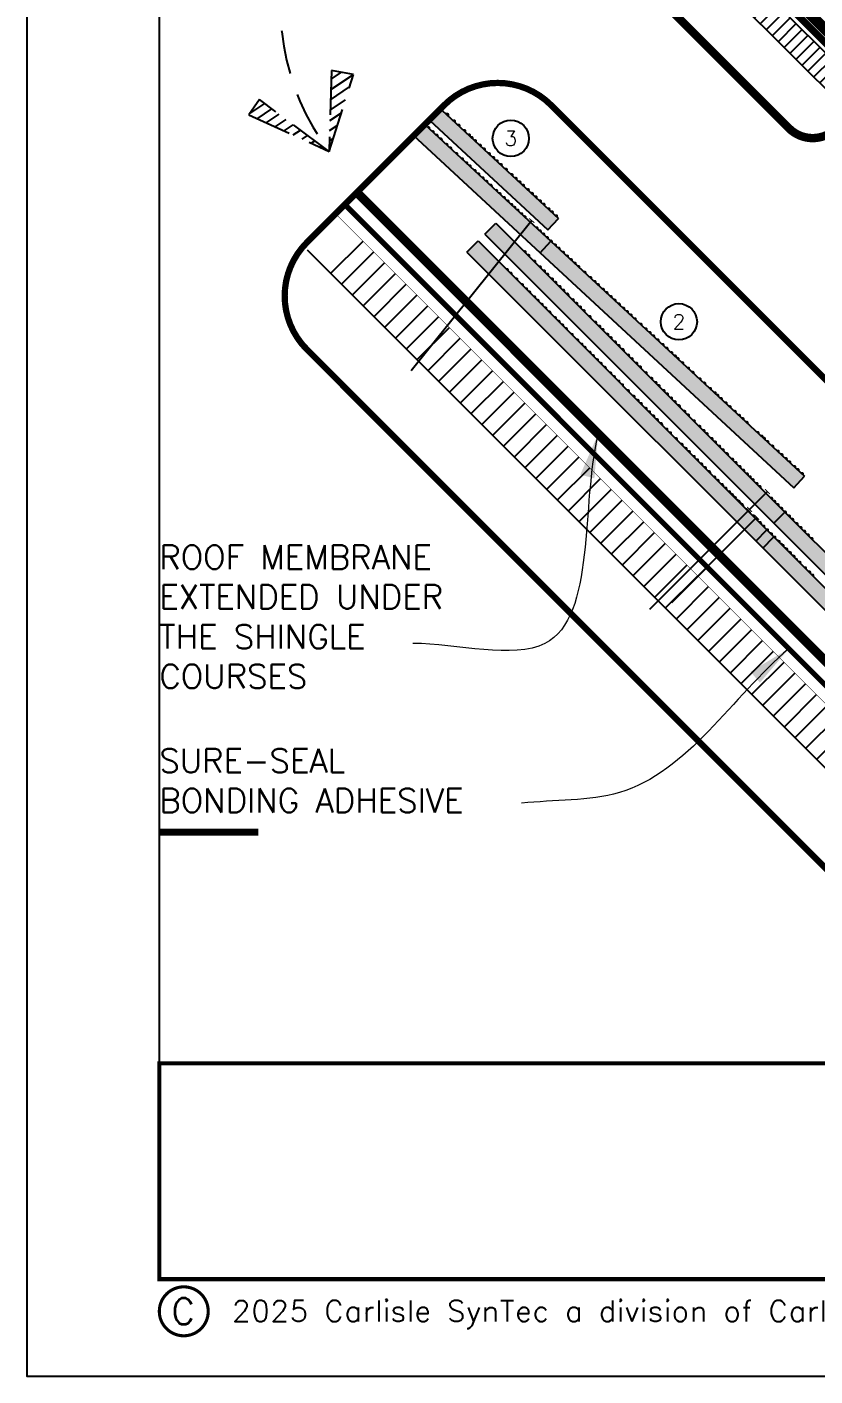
# Model space of a CAD drawing. Header units: inches. Extents: x -33163 to 19162, y -8858 to 30669.
# Drawn here: x -16937.24 to -16928.31, y 18080.96 to 18096.25 of the extents above; entities that cross this region are included whole.
import ezdxf

# ---------------------------------------------------------------- set-up
doc = ezdxf.new("R2010")
doc.units = ezdxf.units.IN
doc.linetypes.add('DASHED', pattern=[0.75, 0.5, -0.25])
doc.linetypes.add('DASHED2', pattern=[0.375, 0.25, -0.125])
doc.layers.get('0').update_dxf_attribs({"color": 9, "lineweight": 0})
doc.layers.get('Defpoints').update_dxf_attribs({"color": 254})
doc.layers.add('A-ANNO-NOTE-08', color=12, linetype='Continuous', lineweight=9)
for name, color, linetype in [('BONDINGADHESIVE', 11, 'DASHED2'), ('BORDER', 7, 'Continuous'), ('DETAIL', 12, 'Continuous'), ('LEADERS', 12, 'Continuous'), ('MEMBRANE1', 10, 'Continuous'), ('NOTES', 12, 'Continuous'), ('TITLE OUTLINE 1', 1, 'Continuous')]:
    doc.layers.add(name, color=color, linetype=linetype)
doc.styles.add('ARCHQUIK', font='simplex.shx', dxfattribs={"height": 0.25})
doc.styles.get("Standard").update_dxf_attribs({"font": 'arial.ttf'})
doc.dimstyles.get("Standard").update_dxf_attribs({"dimtxt": 0.18, "dimasz": 0.18, "dimexe": 0.18, "dimexo": 0.0625, "dimgap": 0.09, "dimtad": 0, "dimtih": 1, "dimtoh": 1, "dimdec": 4, "dimzin": 0, "dimdsep": 46, "dimtxsty": 'Standard', "dimcen": 0.09, "dimadec": 0, "dimazin": 0, "dimtfac": 1, "dimtdec": 4, "dimtofl": 0, "dimtmove": 0, "dimatfit": 3, "dimfxl": 1, "dimtolj": 1, "dimtzin": 0, "dimarcsym": 0})

# ---------------------------------------------------------------- blocks, each defined once
blk = doc.blocks.new('Copy Protection 2015')
at = {"color": 7, "const_width": 0.025}
blk.add_lwpolyline([(0.4965775185110482, -0.1152603638954919, 2134.519681714466), (0.4962225700243122, -0.1153628809894614)], format="xyb", dxfattribs=at)
at = {"layer": 'Defpoints'}
blk.add_point((0.8319966569236287, 0.07409946871830896), dxfattribs=at)
at = {"color": 7, "style": 'ARCHQUIK'}
for s, insert, char_height, width, attachment_point in [('\\pxqc;{\\T1.05;C}', (0.4416938675877274, 0.07409946872302674), 0.2093872750705256, 1.520837708996531, 5), ('{\\T1.05;2025 Carlisle SynTec a division of Carlisle Construction Materials Incorporated}', (0.8319966569236286, 0.04802416858900926), 0.1718492285732637, 11.58188214679987, 4)]:
    blk.add_mtext(s, dxfattribs=dict(at, insert=insert, char_height=char_height, width=width, attachment_point=attachment_point))
blk = doc.blocks.new('TITLE OUTLINE 1')
at = {"layer": 'Defpoints'}
for points in [[(25.500000051185, 33.00000003737409), (0, 33.00000003737409), (0, 0), (25.500000051185, 0)], [(1.500000012573082, 1.097669940066197), (24.00000000033663, 1.097669940066197), (24.00000000033663, 31.68856366559578), (1.500000012573082, 31.68856366559578)]]:
    blk.add_lwpolyline(points, close=True, dxfattribs=at)
at = {"xscale": 1.40625, "yscale": 1.40625, "zscale": 1.40625}
blk.add_blockref('Copy Protection 2015', (1.156114617040664, 0.6289500287310192), dxfattribs=at)
blk = doc.blocks.new('2021 THERMOSET TITLE')
at = {"layer": 'BORDER', "linetype": 'Continuous', "const_width": 0.046875}
blk.add_lwpolyline([(-335.421318607565, 101.765080686664), (-312.9213185804595, 101.765080686664), (-312.9213185804595, 99.32003358497761), (-335.421318607565, 99.32003358497761)], close=True, dxfattribs=at)
at = {"layer": 'TITLE OUTLINE 1'}
blk.add_blockref('TITLE OUTLINE 1', (-336.921318620356, 98.22236367585913), dxfattribs=at)
blk = doc.blocks.new('A$C4bd0658c')
at = {"layer": 'DETAIL'}
h = blk.add_hatch(dxfattribs=at)
h.set_pattern_fill('ANSI31', color=251, scale=0.7599999999999999, style=0)
h.set_pattern_definition([(45, (1.586621329516944, 10.54754645652125), (-0.067175144212722, 0.06717514421272201), [])])
h.paths.add_polyline_path([(1.788146762155108, 22.2727571725126), (13.22835747814615, 10.83254645652156), (23.40097518714656, 10.83254645652156), (23.40097518714656, 10.54754645652125), (13.11030661287013, 10.54754645652125), (1.586621329516944, 22.07123173987443)])
at = {"layer": 'DETAIL', "linetype": 'DASHED2', "ltscale": 2}
h = blk.add_hatch(dxfattribs=at)
h.set_pattern_fill('ANSI31', color=256, scale=0.7599999999999999, angle=348.852464605433, style=0)
h.set_pattern_definition([(33.85246460543299, (64.27331924547961, 8.666813990622387), (-0.05292034832158307, 0.07889509955328225), [])])
h.paths.add_polyline_path([(3.702241788640364, 14.76799422500247), (3.451700490188884, 14.81123400894651), (3.42337340574322, 13.89602869473586)])
h.paths.add_polyline_path([(2.63528893297034, 14.48365365744306), (2.515702121946376, 14.30932880612775), (3.42337340574322, 13.89602869473586)])
at = {"layer": 'DETAIL'}
blk.add_hatch(color=251, dxfattribs=at).paths.add_polyline_path([(5.904946157114907, 13.00552242269001), (6.025947734645612, 13.13624018682324), (4.701739098091863, 14.36202105191947), (4.566512837698653, 14.2444706570233)])
h = blk.add_hatch(color=251, dxfattribs=at)
h.paths.add_polyline_path([(8.812502564214626, 10.21519701176354), (5.936711753278402, 12.87723171744156), (5.815710175747469, 12.74651395330798), (8.691500986683806, 10.08447924762962)])
h.paths.add_polyline_path([(5.936711753278402, 12.87723171744156), (5.713646597579825, 13.08371655070508), (5.592645020049119, 12.95299878657116), (5.815710175747469, 12.74651395330798)])
h.paths.add_polyline_path([(4.51142170746111, 14.1965806607632), (4.376195446994231, 14.0790302659349), (5.592645020049119, 12.95299878657184), (5.713646597579825, 13.08371655070508)])
h = blk.add_hatch(color=251, dxfattribs=at)
h.paths.add_polyline_path([(8.589636116055928, 9.808380212678031), (8.463682720657104, 9.682426817279207), (11.23465741943225, 6.9114521185044), (11.36061081483108, 7.037405513903565)])
h.paths.add_polyline_path([(8.589636116055928, 9.808380212678031), (8.37470118397816, 10.0233151447558), (8.248747788579337, 9.897361749356975), (8.463682720657104, 9.682426817279207)])
h.paths.add_polyline_path([(5.314847835685711, 13.08316849304779), (5.188894440287001, 12.95721509764931), (8.248747788579337, 9.897361749356975), (8.37470118397816, 10.0233151447558)])
h = blk.add_hatch(dxfattribs=at)
h.set_pattern_fill('ANSI31', color=251, scale=1.384345898004434, style=0)
h.set_pattern_definition([(45, (-2.997601693800746, -2.039080573138108), (-0.1223600464983395, 0.1223600464983396), [])])
h.paths.add_polyline_path([(11.11986723543923, 4.833932671180065), (11.48694737493456, 5.201012810675167), (3.698473838033394, 12.98948634757588), (3.331393697456676, 12.62240620916262)])
h = blk.add_hatch(color=251, dxfattribs=at)
h.paths.add_polyline_path([(8.387119999853596, 9.605864096475699), (8.261166604454772, 9.479910701076875), (11.03214130322958, 6.708936002301726), (11.1580946986284, 6.83488939770055)])
h.paths.add_polyline_path([(8.387119999853596, 9.605864096475699), (8.172185067775487, 9.820799028553466), (8.046231672376663, 9.694845633154642), (8.261166604454772, 9.479910701076875)])
h.paths.add_polyline_path([(5.112331719483151, 12.88065237684546), (4.986378324084441, 12.75469898144698), (8.046231672376663, 9.694845633154642), (8.172185067775487, 9.820799028553466)])
at = {"layer": 'BONDINGADHESIVE', "color": 32, "linetype": 'DASHED', "ltscale": 0.5, "const_width": 0.08}
blk.add_lwpolyline([(2.825054008830236, 21.35024159600542), (10.22324391707461, 13.95205168776081, 0.2788014873907008), (10.47442347241649, 13.89015661175407), (10.57199619351768, 13.92057365467738, -0.2788014872649292), (10.82317574877702, 13.85867857875317), (11.99919692164831, 12.68265740697964)], format="xyb", dxfattribs=at)
at = {"layer": 'BONDINGADHESIVE', "color": 32, "linetype": 'DASHED', "ltscale": 0.5}
for points, const_width in [([(3.602752044108044, 13.29357345645198), (11.59113003240945, 5.305195468150629)], 0.06), ([(1.500019272191636, 6.180734698493069), (2.623886623954647, 6.180734698493069)], 0.08)]:
    blk.add_lwpolyline(points, dxfattribs=dict(at, const_width=const_width))
at = {"layer": 'DETAIL'}
for p, q in [((1.777859222097774, 22.2830447125697), (13.22835747814615, 10.83254645652156)), ((1.576333789459838, 22.08151927993131), (13.11030661287013, 10.54754645652125)), ((4.566512841806841, 14.24447065322047), (5.904946157114907, 13.00552242269001)), ((4.701739102273265, 14.36202104804843), (6.025947734645612, 13.13624018682324)), ((4.376195446994231, 14.0790302659349), (8.691500986683806, 10.08447924762962)), ((4.51142170746111, 14.1965806607632), (5.936711753278402, 12.87723171744156)), ((5.72031915080656, 13.11185286399123), (4.352805885342192, 11.41037225193818)), ((5.188894440287001, 12.95721509764931), (5.314847835685711, 13.08316849304779)), ((5.314847835685711, 13.08316849304779), (8.589636116055928, 9.808380212678031)), ((5.904946157114907, 13.00552242269001), (6.025947734645612, 13.13624018682324)), ((4.986378324084441, 12.75469898144698), (5.112331719483151, 12.88065237684546)), ((5.112331719483151, 12.88065237684546), (8.387119999853596, 9.605864096475699)), ((5.188894440287001, 12.95721509764931), (11.23465741943225, 6.9114521185044)), ((5.815710175747469, 12.74651395330798), (5.936711753278402, 12.87723171744156)), ((5.936711753278402, 12.87723171744156), (8.812502564214626, 10.21519701176354)), ((3.174564468482046, 12.77923543813714), (11.11986723543923, 4.833932671180065)), ((4.986378324084441, 12.75469898144698), (11.03214130322958, 6.708936002301726)), ((8.691500986683806, 10.08447924762962), (8.812502564214626, 10.21519701176354)), ((8.39285764524702, 10.04147160602466), (7.599367973992159, 9.247981934770138)), ((8.190341529044346, 9.838955489822325), (7.057282088251256, 8.705896049029121)), ((8.463682720657104, 9.682426817279207), (8.589636116055928, 9.808380212678031)), ((8.589636116055928, 9.808380212678031), (11.36061081483108, 7.037405513903565)), ((8.271415787199132, 9.749658555441016), (7.500563737016293, 8.9788065052592)), ((8.074677292641738, 9.55292006088294), (7.303825242458558, 8.782068010701124)), ((8.261166604454772, 9.479910701076875), (8.387119999853596, 9.605864096475699)), ((8.340220280265768, 9.400857025265879), (8.462580326764666, 9.523217071764435)), ((8.387119999853596, 9.605864096475699), (11.1580946986284, 6.83488939770055))]:
    blk.add_line(p, q, dxfattribs=at)
at = {"layer": 'DETAIL', "linetype": 'DASHED2', "ltscale": 2}
for p, q in [((3.451700490188884, 14.81123400894651), (3.42337340574322, 13.89602869473586)), ((3.42337340574322, 13.89602869473586), (3.702241788640364, 14.76799422500247)), ((3.702241788640364, 14.76799422500247), (3.451700490188884, 14.81123400894651)), ((2.63528893297034, 14.48365365744306), (2.515702121946376, 14.30932880612775)), ((3.42337340574322, 13.89602869473586), (2.63528893297034, 14.48365365744306)), ((2.515702121946376, 14.30932880612775), (3.42337340574322, 13.89602869473586))]:
    blk.add_line(p, q, dxfattribs=at)
at = {"layer": 'DETAIL', "color": 7, "const_width": 0.003333333333333334}
blk.add_lwpolyline([(1.788146762155108, 22.2727571725126), (13.22835747814615, 10.83254645652156), (23.40097518714656, 10.83254645652156), (23.40097518714656, 10.54754645652125), (13.11030661287013, 10.54754645652125), (1.586621329516944, 22.07123173987443)], close=True, dxfattribs=at)
at = {"layer": 'DETAIL', "color": 251, "linetype": 'DASHED2', "ltscale": 2, "const_width": 0.09499999999999999}
blk.add_lwpolyline([(4.897932573828527, 17.89595882120435), (8.636370210176025, 14.15752118485685, 0.4142135623730945), (9.173771363877947, 14.15752118485685), (10.11270573605889, 15.09645555703824, 0.414213562373095), (10.11270573605889, 15.63385671074016), (6.374268105244752, 19.37229434708675, 0.4142135623730954), (5.836866951543286, 19.37229434708675), (4.897932573828527, 18.43335997490627, 0.4142135623730948)], format="xyb", close=True, dxfattribs=at)
at = {"layer": 'DETAIL', "color": 7, "linetype": 'DASHED2', "ltscale": 2, "const_width": 0.07125}
for points in [[(5.939417352163488, 14.42108616993451, 0.4142135619390312), (4.730264757230586, 14.42108617083082)], [(3.171288248387143, 12.86210966025047, 0.4142135623730944), (3.171288248387143, 11.65295706442149)]]:
    blk.add_lwpolyline(points, format="xyb", dxfattribs=at)
for points in [[(4.730264757230586, 14.42108617083082), (3.171288248387143, 12.86210966025047)], [(12.74746249492982, 7.61304103352623), (5.939417352163488, 14.42108616993451)], [(3.171288248387143, 11.65295706442149), (9.979333383225182, 4.844911922777243)]]:
    blk.add_lwpolyline(points, dxfattribs=at)
at = {"layer": 'DETAIL'}
for points, const_width in [([(4.706897168447128, 14.3572463783768, 0.6284394367598881), (4.697704517574763, 14.38057823443663, 0.6284394367598881)], 0.02783203125), ([(4.771333497904422, 14.29759956934211, 1), (4.750908847258458, 14.31650606583165)], 0.02783203125), ([(4.832244490840409, 14.24444336428306, -1), (4.848584211357363, 14.22931816709175)], 0.022265625), ([(4.519294885598853, 14.1892926920531, 0.372495933754768), (4.519785263236869, 14.20385098887951, 0.372495933754768)], 0.022265625), ([(4.559388601705493, 14.15217912198742, 1), (4.543048881188994, 14.16730431917873)], 0.022265625), ([(4.608073828406575, 14.10711264405066, 1), (4.591734107889849, 14.12223784124163)], 0.022265625), ([(4.651031457046926, 14.06734803464965, 1), (4.634691736530428, 14.08247323184131)], 0.022265625), ([(4.883793554406381, 14.19672591705594, -1), (4.900133274923334, 14.18160071986429)], 0.022265625), ([(4.94966180229612, 14.1357536233767, -1), (4.966001522813073, 14.12062842618505)], 0.022265625), ([(5.00327086917973, 14.08612929185679, -1), (5.019610589696455, 14.07100409466548)], 0.022265625), ([(5.031036464814221, 14.05720019521144, -1), (5.047376185330947, 14.04207499801979)], 0.022265625), ([(4.696852846883345, 14.0249325260036, 1), (4.680513126366392, 14.04005772319525)], 0.022265625), ([(4.704269085579469, 14.01806753265285, 0.7336423691058758), (4.688682986624869, 14.03249512459925, 0.7336423691058758)], 0.022265625), ([(4.763541874186828, 13.96320046103702, 1), (4.747202153670102, 13.97832565822867)], 0.022265625), ([(4.806499427158585, 13.92343592168132, 1), (4.790159706641631, 13.93856111887263)], 0.022265625), ([(5.071130180921088, 14.02008662514541, -1), (5.087469901437586, 14.00496142795444)], 0.022265625), ([(5.125543081351722, 13.9697182086276, -1), (5.141882801868221, 13.95459301143663)], 0.022265625), ([(5.171364546856736, 13.92730262993692, -1), (5.187704267373235, 13.91217743274561)], 0.022265625), ([(4.875231511913213, 13.85981265871172, 1), (4.85889179139626, 13.87493785590269)], 0.022265625), ([(4.941099835471547, 13.79884029498785, 1), (4.924760114955049, 13.81396549217951)], 0.022265625), ([(4.989785062172629, 13.75377381705076, 1), (4.973445341655903, 13.76889901424241)], 0.022265625), ([(5.22864128415226, 13.87428324412875, -1), (5.244981004668759, 13.85915804693778)], 0.022265625), ([(5.277326510853115, 13.82921676619199, -1), (5.293666231369841, 13.81409156900068)], 0.022265625), ([(5.317420302628804, 13.79210312608203, -1), (5.333760023145757, 13.77697792889072)], 0.022265625), ([(5.363241692465223, 13.74968761743563, -1), (5.379581412981722, 13.73456242024398)], 0.022265625), ([(5.027014941414834, 13.71931121627577, 1), (5.01067522089788, 13.73443641346708)], 0.022265625), ([(5.084291754378953, 13.66629176042298, 1), (5.067952033861999, 13.68141695761463)], 0.022265625), ([(5.124385470485819, 13.62917819035764, 1), (5.108045749968866, 13.64430338754929)], 0.022265625), ([(5.173070697186674, 13.58411171242054, 1), (5.156730976670175, 13.59923690961219)], 0.022265625), ([(5.420518429760747, 13.69666823162711, -1), (5.436858150277246, 13.6815430344358)], 0.022265625), ([(5.486386753319081, 13.63569586790359, -1), (5.502726473836034, 13.62057067071228)], 0.022265625), ([(5.532208143155501, 13.59328035925719, -1), (5.548547863672226, 13.57815516206588)], 0.022265625), ([(5.216028325827253, 13.54434710302021, 1), (5.199688605310527, 13.55947230021152)], 0.022265625), ([(5.261849715663217, 13.50193159437381, 1), (5.245509995146719, 13.51705679156512)], 0.022265625), ([(5.269265954359568, 13.49506660102307, 0.7336423691058758), (5.253679855405196, 13.50949419296947, 0.7336423691058758)], 0.022265625), ([(5.326855339296159, 13.44175780651838, 1), (5.310515618779434, 13.45688300370935)], 0.022265625), ([(5.57516569612703, 13.55351581990081, -1), (5.591505416643983, 13.5383906227095)], 0.022265625), ([(5.615259487902719, 13.51640217979084, -1), (5.631599208419217, 13.50127698259953)], 0.022265625), ([(5.669672388333581, 13.46603376327303, -1), (5.686012108849852, 13.4509085660824)], 0.022265625), ([(5.365579904235389, 13.40591161929231, 1), (5.349240183718891, 13.42103681648396)], 0.022265625), ([(5.413843958426739, 13.36123500832187, 1), (5.397504237909786, 13.37636020551318)], 0.022265625), ([(5.456801587066863, 13.32147039892121, 1), (5.440461866550137, 13.33659559611286)], 0.022265625), ([(5.499759140038847, 13.28170585956482, 1), (5.483419419521894, 13.29683105675647)], 0.022265625), ([(5.715493778169318, 13.42361825462697, -1), (5.731833498686271, 13.40849305743532)], 0.022265625), ([(5.758451406810124, 13.38385364522665, -1), (5.77479112732685, 13.36872844803534)], 0.022265625), ([(5.807136633511206, 13.33878716728955, -1), (5.823476354027704, 13.32366197009824)], 0.022265625), ([(5.847230349617845, 13.30167359722387, -1), (5.863570070134571, 13.28654840003256)], 0.022265625), ([(5.533933210684197, 13.25007193064837, 1), (5.517593490167243, 13.26519712784003)], 0.022265625), ([(5.568236145286889, 13.21831871616874, 1), (5.551896424769936, 13.23344391335937)], 0.022265625), ([(5.61268202777687, 13.17717647408895, 1), (5.596342307260372, 13.19230167128026)], 0.022265625), ([(5.648689704650721, 13.14384522998571, 1), (5.632349984133995, 13.15897042717737)], 0.022265625), ([(5.904507162581965, 13.24865414137142, -1), (5.920846883098918, 13.23352894417977)], 0.022265625), ([(5.941737041823941, 13.21419154059609, -1), (5.958076762340895, 13.19906634340478)], 0.022265625), ([(5.990422268525478, 13.16912506265899, -1), (6.006761989041976, 13.15399986546768)], 0.022265625), ([(5.784916159688279, 13.0177444198147, 1), (5.768576439171326, 13.03286961700601)], 0.022265625), ([(5.821660093932266, 12.98373164398689, 1), (5.80532037341554, 12.99885684117854)], 0.022265625), ([(5.861041842351867, 12.94727712140335, 1), (5.844702121835141, 12.96240231859466)], 0.022265625), ([(5.903999470991991, 12.90751251200268, 1), (5.887659750475493, 12.92263770919433)], 0.022265625), ([(5.94695702396352, 12.86774797264698, 1), (5.930617303447022, 12.88287316983795)], 0.022265625), ([(5.994903723230479, 12.82336512776592, 1), (5.978564002713526, 12.83849032495758)], 0.022265625), ([(5.650802112604694, 12.74721421612949, 1), (5.635057938180168, 12.76295839055447)], 0.022265625), ([(5.692193959311268, 12.70582236942337, 1), (5.676449784886287, 12.72156654384767)], 0.022265625), ([(6.033628288169936, 12.78751894053985, 1), (6.017288567653438, 12.80264413773151)], 0.022265625), ([(6.084654404697218, 12.74028556995771, 1), (6.068314684180265, 12.75541076714867)], 0.022265625), ([(6.130475794533638, 12.69787006131097, 1), (6.114136074016912, 12.71299525850227)], 0.022265625), ([(6.173433347505167, 12.65810552195526, 1), (6.157093626988669, 12.67323071914657)], 0.022265625), ([(5.448285996402134, 12.54469809992648, 1), (5.432541821977381, 12.56044227435146)], 0.022265625), ([(5.758420914040968, 12.6395954146931, 1), (5.742676739616215, 12.65533958911809)], 0.022265625), ([(5.821888485234737, 12.57612784349922, 1), (5.806144310809984, 12.5918720179242)], 0.022265625), ([(5.86879924483496, 12.52921708389854, 1), (5.853055070410434, 12.54496125832353)], 0.022265625), ([(6.216390976145519, 12.61834091255426, 1), (6.200051255628793, 12.63346610974591)], 0.022265625), ([(6.259348529116821, 12.57857637319822, 1), (6.24300880860055, 12.59370157038987)], 0.022265625), ([(6.32808061387145, 12.51495311022896, 1), (6.311740893354951, 12.53007830742027)], 0.022265625), ([(5.489677843108481, 12.50330625322036, 1), (5.4739336686835, 12.51905042764534)], 0.022265625), ([(5.555904797838636, 12.43707929849043, 1), (5.540160623413655, 12.45282347291541)], 0.022265625), ([(5.619372369032178, 12.37361172729655, 1), (5.603628194607424, 12.38935590172153)], 0.022265625), ([(5.904672178647203, 12.49334415008664, 1), (5.888928004222223, 12.50908832451162)], 0.022265625), ([(5.959861380499703, 12.43815494823426, 1), (5.944117206074722, 12.45389912265924)], 0.022265625), ([(5.998493770758884, 12.39952255797542, 1), (5.982749596333903, 12.41526673240006)], 0.022265625), ([(6.045404530359107, 12.35261179837474, 1), (6.029660355934126, 12.36835597279972)], 0.022265625), ([(6.393948937430238, 12.4539807465051, 1), (6.377609216913285, 12.46910594369675)], 0.022265625), ([(6.44263416413132, 12.408914268568, 1), (6.426294443614367, 12.42403946575965)], 0.022265625), ([(6.479864043373297, 12.37445166779267, 1), (6.463524322856571, 12.38957686498432)], 0.022265625), ([(5.666283128632401, 12.32670096769621, 1), (5.650538954207647, 12.34244514212119)], 0.022265625), ([(5.702156062444644, 12.29082803388431, 1), (5.68641188801989, 12.30657220830929)], 0.022265625), ([(5.757345264297371, 12.23563883203192, 1), (5.74160108987239, 12.25138300645622)], 0.022265625), ([(6.086796449976234, 12.31121987875773, 1), (6.071052275551708, 12.32696405318271)], 0.022265625), ([(6.130947753129519, 12.26706857560433, 1), (6.115203578704538, 12.28281275002931)], 0.022265625), ([(6.138093686592171, 12.25992264214179, 0.7336423691058758), (6.123075665917028, 12.27494066281682, 0.7336423691058758)], 0.022265625), ([(6.195206115261314, 12.20281021347299, 1), (6.179461940836333, 12.21855438789763)], 0.022265625), ([(6.537140856337416, 12.32143221194022, 1), (6.52080113582069, 12.33655740913187)], 0.022265625), ([(6.577234572444056, 12.28431864187488, 1), (6.560894851927785, 12.29944383906619)], 0.022265625), ([(6.625919799145365, 12.23925216393778, 1), (6.609580078628412, 12.25437736112909)], 0.022265625), ([(6.668877427785944, 12.19948755453711, 1), (6.652537707268991, 12.21461275172877)], 0.022265625), ([(5.795977654556324, 12.19700644177274, 1), (5.780233480131344, 12.21275061619772)], 0.022265625), ([(5.842888414156775, 12.15009568217241, 1), (5.827144239731794, 12.16583985659705)], 0.022265625), ([(5.884280333773901, 12.10870376255471, 1), (5.86853615934892, 12.12444793697969)], 0.022265625), ([(5.928431636927186, 12.06455245940199, 1), (5.912687462502205, 12.08029663382663)], 0.022265625), ([(5.935577570389384, 12.05740652593911, 0.7336423691058758), (5.920559549714696, 12.07242454661414, 0.7336423691058758)], 0.022265625), ([(6.236597961967433, 12.16141836676653, 1), (6.22085378754268, 12.17716254119151)], 0.022265625), ([(6.277962685842382, 12.12005364289158, 1), (6.262218511417402, 12.13579781731656)], 0.022265625), ([(6.319354532548502, 12.07866179618546, 1), (6.303610358123976, 12.09440597061044)], 0.022265625), ([(6.714698817621908, 12.15707204589106, 1), (6.69835909710541, 12.17219724308202)], 0.022265625), ([(6.722115056318259, 12.15020705254031, 0.7336423691058758), (6.706528957363886, 12.16463464448671, 0.7336423691058758)], 0.022265625), ([(6.769111718052542, 12.10670362937324, 1), (6.752771997536271, 12.12182882656489)], 0.022265625), ([(6.809205509828232, 12.06958998926328, 1), (6.792865789311278, 12.08471518645493)], 0.022265625), ([(5.992689999058754, 12.00029409727031, 1), (5.976945824633773, 12.01603827169529)], 0.022265625), ([(6.034081845764874, 11.95890225056419, 1), (6.01833767134012, 11.97464642498917)], 0.022265625), ([(6.07544656964005, 11.91753752668924, 1), (6.059702395215069, 11.93328170111354)], 0.022265625), ([(6.385581487278657, 12.01243484145553, 1), (6.369837312853676, 12.02817901588051)], 0.022265625), ([(6.449049058472198, 11.94896727026165, 1), (6.433304884047217, 11.96471144468663)], 0.022265625), ([(6.495959818073104, 11.90205651066097, 1), (6.480215643648123, 11.91780068508595)], 0.022265625), ([(6.852163062799988, 12.02982544990689, 1), (6.835823342283263, 12.04495064709855)], 0.022265625), ([(6.89798445263618, 11.98740994126084, 1), (6.881644732119682, 12.00253513845215)], 0.022265625), ([(6.963852776194969, 11.92643757753697, 1), (6.947513055678016, 11.94156277472862)], 0.022265625), ([(6.11683841634617, 11.87614567998244, 1), (6.101094241921189, 11.89188985440742)], 0.022265625), ([(6.183065371076097, 11.8099187252532, 1), (6.167321196651116, 11.8256628996775)], 0.022265625), ([(6.246532942269866, 11.74645115405932, 1), (6.230788767844885, 11.76219532848395)], 0.022265625), ([(6.531832751884892, 11.86618357684941, 1), (6.516088577459911, 11.88192775127405)], 0.022265625), ([(6.587021953737391, 11.81099437499634, 1), (6.571277779312638, 11.82673854942132)], 0.022265625), ([(6.6256543439968, 11.77236198473784, 1), (6.609910169571819, 11.78810615916214)], 0.022265625), ([(7.021129513490038, 11.8734181917288, 1), (7.00478979297354, 11.88854338892011)], 0.022265625), ([(7.066950903326457, 11.83100268308206, 1), (7.050611182809504, 11.84612788027371)], 0.022265625), ([(7.107044695102147, 11.7938890429721, 1), (7.090704974585421, 11.80901424016375)], 0.022265625), ([(7.155729921803456, 11.74882256503534, 1), (7.139390201286503, 11.76394776222699)], 0.022265625), ([(6.293443701870316, 11.69954039445864, 1), (6.277699527445336, 11.71528456888362)], 0.022265625), ([(6.329316635682105, 11.66366746064674, 1), (6.313572461257579, 11.67941163507172)], 0.022265625), ([(6.384505837534604, 11.60847825879401, 1), (6.368761663110078, 11.62422243321899)], 0.022265625), ([(6.672565103596796, 11.72545122513716, 1), (6.65682092917227, 11.74119539956214)], 0.022265625), ([(6.713957023214149, 11.68405930551981, 1), (6.698212848789169, 11.69980347994479)], 0.022265625), ([(6.758108326367207, 11.63990800236675, 1), (6.742364151942681, 11.65565217679173)], 0.022265625), ([(6.76525425982986, 11.63276206890421, 0.7336423691058758), (6.750236239155171, 11.64778008957924, 0.7336423691058758)], 0.022265625), ([(7.213006659098525, 11.69580317922751, 1), (7.196666938582027, 11.71092837641882)], 0.022265625), ([(7.258828124603767, 11.65338760053683, 1), (7.242488404087041, 11.66851279772746)], 0.022265625), ([(7.313241025034174, 11.60301918401902, 1), (7.29690130451813, 11.61814438121033)], 0.022265625), ([(6.423138227794013, 11.56984586853483, 1), (6.407394053369032, 11.58559004295981)], 0.022265625), ([(6.470048987394463, 11.52293510893483, 1), (6.454304812969482, 11.53867928335913)], 0.022265625), ([(6.51144090701159, 11.48154318931748, 1), (6.495696732586609, 11.49728736374212)], 0.022265625), ([(6.555592210164875, 11.43739188616442, 1), (6.539848035739894, 11.45313606058872)], 0.022265625), ([(6.822366688498775, 11.57564964023541, 1), (6.806622514074249, 11.59139381465971)], 0.022265625), ([(6.863758535205349, 11.53425779352861, 1), (6.848014360780368, 11.55000196795359)], 0.022265625), ([(6.914821639882163, 11.48319468885134, 1), (6.899077465457182, 11.49893886327632)], 0.022265625), ([(6.956213486588283, 11.44180284214522, 1), (6.940469312163756, 11.4575470165702)], 0.022265625), ([(7.35333474114104, 11.56590561395265, 1), (7.336995020624769, 11.5810308111443)], 0.022265625), ([(7.382777019004649, 11.53865176600689, 1), (7.366437298488151, 11.55377696319786)], 0.022265625), ([(7.436386085888486, 11.48902743448699, 1), (7.420046365371874, 11.50415263167829)], 0.022265625), ([(6.562738143627527, 11.43024595270154, 0.7336423691058758), (6.547720122952384, 11.44526397337691, 0.7336423691058758)], 0.022265625), ([(6.619850572296215, 11.3731335240324, 1), (6.604106397871462, 11.38887769845738)], 0.022265625), ([(6.661242419002562, 11.33174167732628, 1), (6.645498244578036, 11.34748585175126)], 0.022265625), ([(7.022440441318665, 11.37557588741529, 1), (7.006696266893684, 11.39132006184028)], 0.022265625), ([(7.085908012512206, 11.31210831622175, 1), (7.070163838087453, 11.32785249064673)], 0.022265625), ([(7.502254333778225, 11.42805514080774, 1), (7.485914613261613, 11.44318033799905)], 0.022265625), ([(7.553803397344197, 11.38033769358029, 1), (7.537463676827244, 11.39546289077194)], 0.022265625), ([(7.617122638180419, 11.32172494052409, -1), (7.633462358697031, 11.30659974333244)], 0.022265625), ([(6.712305523679603, 11.28067857264901, 1), (6.69656134925485, 11.29642274707399)], 0.022265625), ([(6.75369737038595, 11.23928672594289, 1), (6.737953195960969, 11.25503090036753)], 0.022265625), ([(6.819924325116105, 11.17305977121296, 1), (6.804180150691352, 11.18880394563794)], 0.022265625), ([(7.132818772112429, 11.26519755662142, 1), (7.117074597687903, 11.2809417310464)], 0.022265625), ([(7.168691705924672, 11.22932462280951, 1), (7.152947531500146, 11.2450687972345)], 0.022265625), ([(7.223880907777627, 11.17413542095679, 1), (7.208136733352646, 11.18987959538143)], 0.022265625), ([(7.262513298036353, 11.13550303069761, 1), (7.246769123611372, 11.15124720512259)], 0.022265625), ([(7.66867170174605, 11.27400749329664, -1), (7.685011422263003, 11.25888229610533)], 0.022265625), ([(7.734539949635789, 11.21303519961739, -1), (7.750879670152742, 11.19791000242608)], 0.022265625), ([(7.788149016519512, 11.16341086809749, -1), (7.804488737036465, 11.14828567090618)], 0.022265625), ([(6.883391896309647, 11.10959220001942, 1), (6.867647721884893, 11.1253363744444)], 0.022265625), ([(6.930302655910097, 11.06268144041874, 1), (6.914558481485116, 11.07842561484372)], 0.022265625), ([(6.966175589722113, 11.0268085066065, 1), (6.950431415297359, 11.04255268103148)], 0.022265625), ([(7.309424057637031, 11.08859227109693, 1), (7.29367988321205, 11.10433644552191)], 0.022265625), ([(7.350815977254157, 11.04720035147992, 1), (7.335071802829177, 11.0629445259049)], 0.022265625), ([(7.394967280407442, 11.0030490483272, 1), (7.379223105982462, 11.0187932227515)], 0.022265625), ([(7.40211321386964, 10.99590311486432, 0.7336423691058758), (7.387095193194952, 11.01092113553901, 0.7336423691058758)], 0.022265625), ([(7.817591294382893, 11.13615702015105, -1), (7.833931014899846, 11.12103182296008)], 0.022265625), ([(7.857685010489647, 11.09904345008536, -1), (7.8740247310066, 11.08391825289405)], 0.022265625), ([(7.912097910920508, 11.04867503356755, -1), (7.92843763143712, 11.03354983637692)], 0.022265625), ([(7.957919376425409, 11.00625945487687, -1), (7.974259096942362, 10.99113425768556)], 0.022265625), ([(7.02136479157484, 10.97161930475411, 1), (7.005620617149859, 10.98736347917909)], 0.022265625), ([(7.059997181834021, 10.93298691449527, 1), (7.04425300740904, 10.94873108891957)], 0.022265625), ([(7.106907941434244, 10.8860761548946, 1), (7.091163767009263, 10.90182032931958)], 0.022265625), ([(7.14829986105137, 10.84468423527758, 1), (7.132555686626844, 10.86042840970256)], 0.022265625), ([(7.459225642538783, 10.93879068619518, 1), (7.443481468113802, 10.95453486062016)], 0.022265625), ([(7.500617489244902, 10.89739883948906, 1), (7.484873314820263, 10.91314301391404)], 0.022265625), ([(7.566844443975171, 10.83117188475913, 1), (7.55110026955019, 10.84691605918411)], 0.022265625), ([(8.01519611372116, 10.95324006906904, -1), (8.031535834237772, 10.93811487187739)], 0.022265625), ([(8.063881340422242, 10.90817359113228, -1), (8.080221060938854, 10.89304839394063)], 0.022265625), ([(8.103975132197704, 10.87105995102198, -1), (8.120314852714316, 10.85593475383067)], 0.022265625), ([(7.192451164204655, 10.80053293212418, 1), (7.176706989779674, 10.81627710654917)], 0.022265625), ([(7.199597097667308, 10.79338699866199, 0.7336423691058758), (7.184579076992165, 10.80840501933667, 0.7336423691058758)], 0.022265625), ([(7.256709526336451, 10.73627456999284, 1), (7.24096535191147, 10.75201874441714)], 0.022265625), ([(7.29810137304257, 10.69488272328604, 1), (7.282357198617589, 10.71062689771102)], 0.022265625), ([(7.630312015168712, 10.76770431356525, 1), (7.614567840743732, 10.78344848799023)], 0.022265625), ([(7.67722277476939, 10.72079355396457, 1), (7.66147860034441, 10.73653772838955)], 0.022265625), ([(7.713095708581292, 10.68492062015301, 1), (7.697351534156311, 10.70066479457765)], 0.022265625), ([(8.149796522033895, 10.82864444237558, -1), (8.166136242550849, 10.81351924518427)], 0.022265625), ([(8.272941582888095, 10.71465269284354, -1), (8.289281303404707, 10.69952749565223)], 0.022265625), ([(7.364328327772498, 10.6286557685568, 1), (7.348584153347517, 10.6443999429811)], 0.022265625), ([(7.42779589896638, 10.56518819736291, 1), (7.412051724541399, 10.58093237178755)], 0.022265625), ([(7.474706658566717, 10.51827743776224, 1), (7.458962484141736, 10.53402161218722)], 0.022265625), ([(7.768284910433678, 10.62973141829994, 1), (7.752540736009038, 10.64547559272492)], 0.022265625), ([(7.8069173006932, 10.59109902804144, 1), (7.79117312626822, 10.60684320246574)], 0.022265625), ([(7.853828060293196, 10.54418826844076, 1), (7.838083885868556, 10.55993244286574)], 0.022265625), ([(8.318762972724286, 10.67223718419714, -1), (8.33510269324124, 10.65711198700583)], 0.022265625), ([(8.345344560734517, 10.64763139244602, -1), (8.36168428125113, 10.63250619525436)], 0.022265625), ([(8.38543835250998, 10.61051775233605, -1), (8.401778073026591, 10.5953925551444)], 0.022265625), ([(8.4398512529405, 10.56014933581824, -1), (8.456190973457453, 10.54502413862659)], 0.022265625), ([(7.510579592378619, 10.48240450395033, 1), (7.494835417953979, 10.49814867837532)], 0.022265625), ([(7.565768794231005, 10.42721530209761, 1), (7.550024619806365, 10.44295947652259)], 0.022265625), ([(7.604401184490527, 10.38858291183843, 1), (7.588657010065546, 10.40432708626341)], 0.022265625), ([(7.89521997991055, 10.50279634882341, 1), (7.879475805485569, 10.51854052324839)], 0.022265625), ([(7.939371283063608, 10.45864504567035, 1), (7.923627108638968, 10.47438922009533)], 0.022265625), ([(7.946517216526146, 10.45149911220781, 0.7336423691058758), (7.931499195851458, 10.46651713288284, 0.7336423691058758)], 0.022265625), ([(8.002007597805274, 10.39600873092868, 1), (7.986263423380294, 10.41175290535367)], 0.022265625), ([(8.502048607738786, 10.50257507956726, -1), (8.518388328255057, 10.48744988237561)], 0.022265625), ([(8.545006236378796, 10.46281047016626, -1), (8.56134595689575, 10.44768527297529)], 0.022265625), ([(8.593691463079878, 10.4177439922295, -1), (8.610031183596831, 10.40261879503819)], 0.022265625), ([(8.633785179186631, 10.38063042216416, -1), (8.650124899703584, 10.36550522497251)], 0.022265625), ([(7.651311944090864, 10.34167215223843, 1), (7.635567769665883, 10.35741632666273)], 0.022265625), ([(7.692703863707877, 10.30028023262108, 1), (7.676959689282896, 10.31602440704572)], 0.022265625), ([(7.736855166861275, 10.25612892946802, 1), (7.721110992436294, 10.27187310389232)], 0.022265625), ([(7.744001100323814, 10.24898299600514, 0.7336423691058758), (7.728983079648785, 10.26400101668051, 0.7336423691058758)], 0.022265625), ([(8.039320739380102, 10.3586955893542, 1), (8.023576564955121, 10.37443976377918)], 0.022265625), ([(8.08582567726198, 10.31219065147198, 1), (8.070081502836999, 10.32793482589696)], 0.022265625), ([(8.127217596878992, 10.27079873185497, 1), (8.111473422454011, 10.28654290627995)], 0.022265625), ([(8.168609443585112, 10.22940688514885, 1), (8.15286526916013, 10.24515105957383)], 0.022265625), ([(8.691061992151091, 10.32761096631171, -1), (8.707401712667703, 10.31248576912006)], 0.022265625), ([(8.728291871393296, 10.29314836553638, -1), (8.744631591909567, 10.27802316834473)], 0.022265625), ([(8.776977098094036, 10.24808188759928, -1), (8.79331681861099, 10.23295669040763)], 0.022265625), ([(7.799491481602601, 10.19349261472635, 1), (7.783747307177961, 10.20923678915133)], 0.022265625), ([(7.836804623177429, 10.15617947315187, 1), (7.821060448752448, 10.17192364757616)], 0.022265625), ([(7.883309561059306, 10.10967453526965, 1), (7.867565386634666, 10.12541870969463)], 0.022265625), ([(7.891716376735459, 10.09408102179296, 1), (7.876421370923183, 10.10937602760524)], 0.02163040465631929), ([(7.924701480676319, 10.06828261565263, 1), (7.908957306251679, 10.08402679007762)], 0.022265625), ([(8.20153794615662, 10.19647838257734, 1), (8.18579377173198, 10.21222255700232)], 0.022265625), ([(8.234590615883619, 10.16342571285034, 1), (8.218846441458638, 10.17916988727532)], 0.022265625), ([(8.2774165458424, 10.12059978289156, 1), (8.261672371417419, 10.13634395731654)], 0.022265625), ([(8.312111823815641, 10.08590450491832, 1), (8.29636764939066, 10.1016486793433)], 0.022265625), ([(7.927965004441191, 10.05783239408655, 1), (7.912669998628573, 10.07312739989916)], 0.02163040465631929), ([(7.966093327382779, 10.02689076894652, 1), (7.950349152957799, 10.04263494337116)], 0.022265625), ([(7.973143193910389, 10.01265420461871, 1), (7.957848188098112, 10.02794921042963)], 0.02163040465631929), ([(7.999021829953946, 9.993962266375007, 1), (7.983277655529307, 10.00970644079999)], 0.022265625), ([(8.013354235406652, 9.972443163121767, 1), (7.998059229595057, 9.987738168934044)], 0.02163040465631929), ([(8.032074499681286, 9.960909596648008, 1), (8.016330325256305, 9.976653771072648)], 0.022265625), ([(8.053565206072832, 9.932232192455587, 1), (8.038270200260328, 9.947527198268205)], 0.02163040465631929), ([(8.074900429640067, 9.918083666689228, 1), (8.059156255215086, 9.933827841113867)], 0.022265625), ([(8.443373130715301, 9.954643198019, 1), (8.42762895629032, 9.97038737244398)], 0.022265625), ([(8.478777831132149, 9.919238497602151, 1), (8.463033656707509, 9.934982672027132)], 0.022265625), ([(8.085554284993961, 9.900243113534799, 1), (8.070259279181343, 9.915538119347076)], 0.02163040465631929), ([(8.109595707613309, 9.883388388715986, 1), (8.093851533188328, 9.899132563140626)], 0.022265625), ([(8.117663988681485, 9.86813340984773, 1), (8.102368982869095, 9.883428415660347)], 0.02163040465631929), ([(8.159268129359972, 9.82652926916947, 1), (8.143973123547354, 9.841824274981747)], 0.02163040465631929), ([(8.192973579003066, 9.792823819525012, 1), (8.17767857319079, 9.808118825337289)], 0.02163040465631929), ([(8.516724203326064, 9.881292125407896, 1), (8.500980028901424, 9.897036299832877)], 0.022265625), ([(8.558116122943076, 9.839900205790883, 1), (8.542371948518436, 9.855644380215864)], 0.022265625), ([(8.599507969649537, 9.798508359084764, 1), (8.583763795224556, 9.814252533509404)], 0.022265625), ([(8.240857014512628, 9.752127081816667, 1), (8.225112840087647, 9.767871256240966)], 0.022265625), ([(8.276261714929475, 9.716722381399137, 1), (8.260517540504836, 9.732466555824118)], 0.022265625), ([(8.314208087123731, 9.678776009204881, 1), (8.29846391269875, 9.694520183629862)], 0.022265625), ([(8.320490106562985, 9.665307291964751, 1), (8.305195100750709, 9.680602297777028)], 0.02163040465631929), ([(8.355600006740744, 9.63738408958821, 1), (8.339855832315763, 9.65312826401319)], 0.022265625), ([(8.354884739399537, 9.6309126591282, 1), (8.339589733587943, 9.646207664940476)], 0.02163040465631929), ([(8.645707119481173, 9.752309209252786, 1), (8.629962945056192, 9.768053383677767)], 0.022265625), ([(8.683020261056, 9.7149960676783, 1), (8.66727608663102, 9.730740242102598)], 0.022265625), ([(8.732186590309013, 9.665829738424605, 1), (8.716442415884373, 9.681573912849586)], 0.022265625), ([(8.776337893462411, 9.621678435271889, 1), (8.76059371903743, 9.637422609696529)], 0.022265625), ([(8.391748532165522, 9.59404886636301, 1), (8.376453526353131, 9.609343872175288)], 0.02163040465631929), ([(8.396991853446863, 9.59599224288209, 1), (8.381247679022223, 9.611736417307071)], 0.022265625), ([(8.431959573662127, 9.553837824866747, 1), (8.416664567849736, 9.569132830679024)], 0.02163040465631929), ([(8.4431910032785, 9.549793093050454, 1), (8.427446828853519, 9.565537267475094)], 0.022265625), ([(8.472170544327852, 9.513626854199885, 1), (8.456875538515575, 9.528921860012161)], 0.02163040465631929), ([(8.480504144853327, 9.512479951475285, 1), (8.464759970428346, 9.528224125900266)], 0.022265625), ([(8.517051669633744, 9.468745728895698, 1), (8.501756663821467, 9.484040734707975)], 0.02163040465631929), ([(8.52967047410634, 9.463313622222273, 1), (8.5139262996817, 9.479057796647254)], 0.022265625), ([(8.81772974016853, 9.580286588565428, 1), (8.801985565743891, 9.59603076299041)], 0.022265625), ([(8.859121659785885, 9.538894668948075, 1), (8.843377485360904, 9.554638843373056)], 0.022265625), ([(8.900513506492004, 9.497502822241955, 1), (8.884769332067364, 9.513246996666936)], 0.022265625), ([(8.553300297339135, 9.432497101189284, 1), (8.538005291526858, 9.447792107001561)], 0.02163040465631929), ([(8.573821777259738, 9.419162319069216, 1), (8.558077602834757, 9.434906493494196)], 0.022265625), ([(8.601063950827935, 9.384733447700484, 1), (8.585768945015658, 9.400028453512078)], 0.02163040465631929), ([(8.615213623966198, 9.377770472363096, 1), (8.599469449541218, 9.393514646788077)], 0.022265625), ([(8.643955652871156, 9.341841745657263, 1), (8.62866064705888, 9.35713675146954)], 0.02163040465631929), ([(8.656605543583211, 9.336378552745742, 1), (8.64086136915823, 9.352122727170382)], 0.022265625), ([(8.684166623537337, 9.301630774991082, 1), (8.668871617724832, 9.3169257808037)], 0.02163040465631929), ([(8.69799739028933, 9.294986706039282, 1), (8.68225321586469, 9.310730880464263)], 0.022265625), ([(8.7243776650336, 9.261419733494137, 1), (8.709082659221664, 9.276714739306755)], 0.02163040465631929), ([(8.7642243450196, 9.228759751309696, 1), (8.748480170594618, 9.244503925733994)], 0.022265625), ([(8.82769191621314, 9.165292180116154, 1), (8.81194774178816, 9.181036354540453)], 0.022265625), ([(8.874602675813478, 9.118381420515476, 1), (8.858858501388497, 9.134125594940457)], 0.022265625), ([(8.91047560962572, 9.082508486703233, 1), (8.89473143520074, 9.098252661128214)], 0.022265625)]:
    blk.add_lwpolyline(points, format="xyb", dxfattribs=dict(at, const_width=const_width))
at = {"layer": 'DETAIL', "color": 7, "const_width": 0.00607169253510717}
blk.add_lwpolyline([(3.498569386793449, 13.18939079881594), (11.48694737493422, 5.201012810675394)], dxfattribs=at)
at = {"layer": 'DETAIL'}
for points, const_width in [([(5.690090714212417, 13.13614805004491), (5.750547587400021, 13.08755767793755)], 0.0111328125), ([(8.365434895163204, 10.06889435610847), (8.420280395330153, 10.01404885594152)], 0.0111328125), ([(8.162918778960531, 9.86637823990614), (8.21776427912782, 9.81153273973851)], 0.0111328125), ([(8.244775386083049, 9.776298956556417), (8.298056188315215, 9.723018154325956)], 0.01081520232815964)]:
    blk.add_lwpolyline(points, dxfattribs=dict(at, const_width=const_width))
for centre in [(5.484004049496022, 14.04347762789567), (7.388386364424875, 11.96478917009316)]:
    blk.add_circle(centre, 0.2059427009172467, dxfattribs=at)
at = {"layer": 'DETAIL', "linetype": 'DASHED2', "ltscale": 2}
blk.add_arc((5.616648222305955, 15.54757454859933), 2.745552426813134, 107.5965558576941, 216.9799125488003, dxfattribs=at)
at = {"layer": 'MEMBRANE1', "linetype": 'Continuous', "const_width": 0.125}
blk.add_lwpolyline([(2.900254736705207, 21.42544232388039), (10.25173394680432, 14.07396311378275, 0.2788014873906401), (10.5029135021462, 14.012068037776), (10.53988144740451, 14.02359232002428, -0.2788014872649398), (10.89947844308362, 13.93498127313106), (12.04871438660625, 12.78574533068152, 0.1989123672583431), (12.22549108182038, 12.71252202606061), (14.58706251778385, 12.71252202606061, -0.1879113968266383), (14.75618415969966, 12.64663576871877), (14.88384639846872, 12.52936887098693, 0.1879113968268019), (15.05296804038498, 12.46348261364497), (23.40097518714678, 12.46348261364497)], format="xyb", dxfattribs=at)
at = {"layer": 'MEMBRANE1', "const_width": 0.103279490022173}
blk.add_lwpolyline([(3.739730753454111, 13.4305521659509), (11.72810874183271, 5.442174177573889)], dxfattribs=at)
at = {"layer": 'LEADERS', "linetype": 'Continuous', "ltscale": 12}
blk.add_blockref('2021 THERMOSET TITLE', (336.921318620356, -98.20327342421297), dxfattribs=at)
at = {"layer": 'NOTES', "style": 'ARCHQUIK'}
for s, insert, char_height, width, attachment_point in [('3', (5.484004049496022, 14.04347762789567), 0.168435, 1.744948125000001, 5), ('2', (7.388386364424875, 11.96478917009316), 0.168435, 1.744948125000001, 5), ('ROOF MEMBRANE EXTENDED UNDER THE SHINGLE COURSES ', (1.500019270154596, 9.432913699874717), 0.27, 4.142046036677005, 1), ('SURE-SEAL BONDING ADHESIVE', (1.500019270479285, 7.126097209061555), 0.27, 4.142046036677005, 1)]:
    blk.add_mtext(s, dxfattribs=dict(at, insert=insert, char_height=char_height, width=width, attachment_point=attachment_point))
at = {"layer": 'LEADERS', "linetype": 'Continuous', "path_type": 1}
for points in [[(6.474230488610417, 10.69605243079516), (5.87132706782954, 8.319918361621802), (4.375015032482267, 8.319918361621802)], [(8.635346279716643, 8.260979220843325), (6.714013784485857, 6.629946266033556), (5.605768054761072, 6.509766607836781)]]:
    blk.add_leader(points, dimstyle='Standard', override={"dimasz": 0.5}, dxfattribs=at)

msp = doc.modelspace()

# ---------------------------------------------------------------- block references
at = {"layer": 'A-ANNO-NOTE-08'}
msp.add_blockref('A$C4bd0658c', (-16937.23937444307, 18080.94578393077), dxfattribs=at)

doc.saveas('drawing.dxf')
